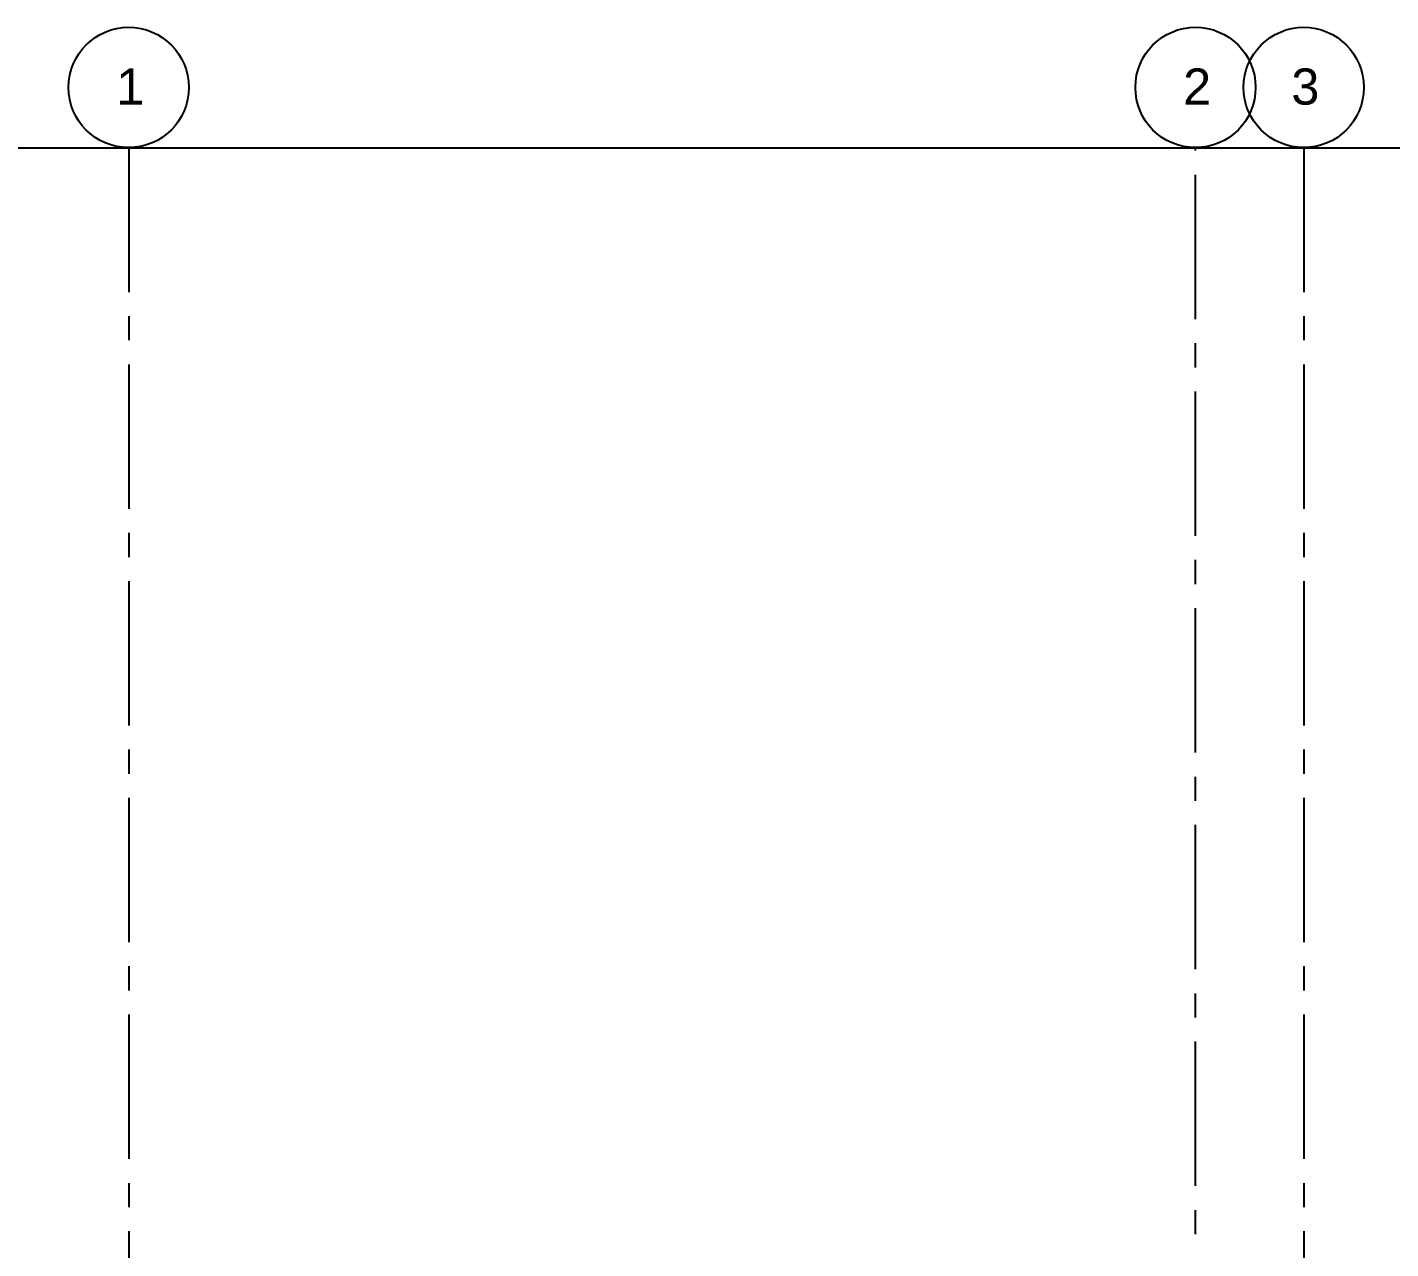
# Model space of a CAD drawing. Header units: inches. Extents: x -3700 to 367, y -844 to 2341.
# Drawn here: x -3373.3 to -3033.3, y 1497.4 to 1801.7 of the extents above; entities that cross this region are included whole.
import ezdxf
from ezdxf.enums import TextEntityAlignment as Align

# ---------------------------------------------------------------- set-up
doc = ezdxf.new("R2010")
doc.units = ezdxf.units.IN
doc.header["$LTSCALE"] = 48
doc.header["$MEASUREMENT"] = 0
doc.linetypes.add('1112 - 0-Base$0$CENTER2', pattern=[1.125, 0.75, -0.125, 0.125, -0.125])
doc.linetypes.add('1112 - 0-Base$0$HIDDEN', pattern=[0.375, 0.25, -0.125])
doc.layers.add('1112 - 0-Base$0$A-ANNO-NPLT', color=151, linetype='Continuous', plot=False)
doc.layers.add('1112 - 0-Base$0$A-Grid(3-32)', color=8, linetype='1112 - 0-Base$0$CENTER2')
doc.layers.add('1112 - 0-Base$0$S-Grid-Iden', color=2, linetype='Continuous')
doc.styles.add('1112 - 0-Base$0$Standard', font='arial.ttf')

# ---------------------------------------------------------------- blocks, each defined once
blk = doc.blocks.new('1112 - 0-Base$0$Column Bubble')
blk.add_circle((-0.0042, -0.0024), 0.1562)
at = {"style": '1112 - 0-Base$0$Standard'}
blk.add_attdef('XX', text='', height=0.0938, dxfattribs=at).set_placement((0, 0), align=Align.MIDDLE_CENTER)
blk = doc.blocks.new('1112 - 0-Base$0$1ST FLOOR - STRUCTURAL GRID')
at = {"layer": '1112 - 0-Base$0$A-Grid(3-32)'}
for p, q in [((2336.5, -7426.01), (2336.5, -9520.75)), ((2602.5, -9520.75), (2602.5, -7426.01)), ((2629.5, -7426.01), (2629.5, -9520.75))]:
    blk.add_line(p, q, dxfattribs=at)
at = {"layer": '1112 - 0-Base$0$S-Grid-Iden', "xscale": 96, "yscale": 96, "zscale": 96}
for p, values in [((2336.9, -7410.77), {'XX': '1'}), ((2602.91, -7410.77), {'XX': '2'}), ((2629.9, -7410.77), {'XX': '3'})]:
    blk.add_blockref('1112 - 0-Base$0$Column Bubble', p, dxfattribs=at).add_auto_attribs(values)

msp = doc.modelspace()

# ---------------------------------------------------------------- linework, layer by layer
at = {"layer": '1112 - 0-Base$0$A-ANNO-NPLT'}
msp.add_lwpolyline([(-3580, -484.26), (-3580, 1771.74), (228, 1771.74), (228, -484.26)], close=True, dxfattribs=at)

# ---------------------------------------------------------------- block references
at = {"linetype": '1112 - 0-Base$0$HIDDEN'}
msp.add_blockref('1112 - 0-Base$0$1ST FLOOR - STRUCTURAL GRID', (-5684.5, 9197.75), dxfattribs=at)

doc.saveas('drawing.dxf')
